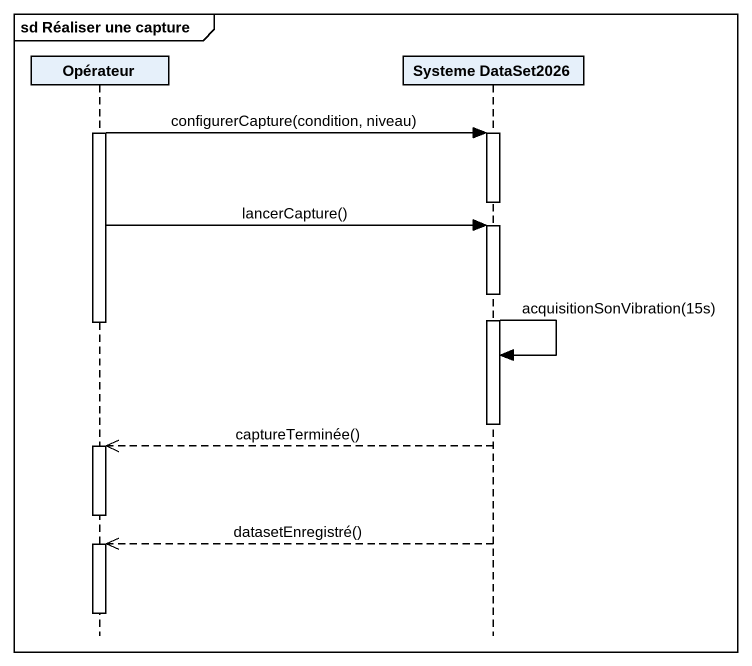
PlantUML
@startuml
mainframe sd Réaliser une capture
hide footbox
participant Opérateur
participant "Systeme DataSet2026" as Systeme_DataSet2026

activate Opérateur
Opérateur -> Systeme_DataSet2026 : configurerCapture(condition, niveau)
activate Systeme_DataSet2026
deactivate Systeme_DataSet2026
Opérateur -> Systeme_DataSet2026 : lancerCapture()
activate Systeme_DataSet2026
deactivate Opérateur
Systeme_DataSet2026 -> Systeme_DataSet2026 : acquisitionSonVibration(15s)
deactivate Systeme_DataSet2026
Systeme_DataSet2026 -->> Opérateur : captureTerminée()
activate Opérateur
deactivate Opérateur
Systeme_DataSet2026 -->> Opérateur : datasetEnregistré()
activate Opérateur
deactivate Opérateur
@enduml
